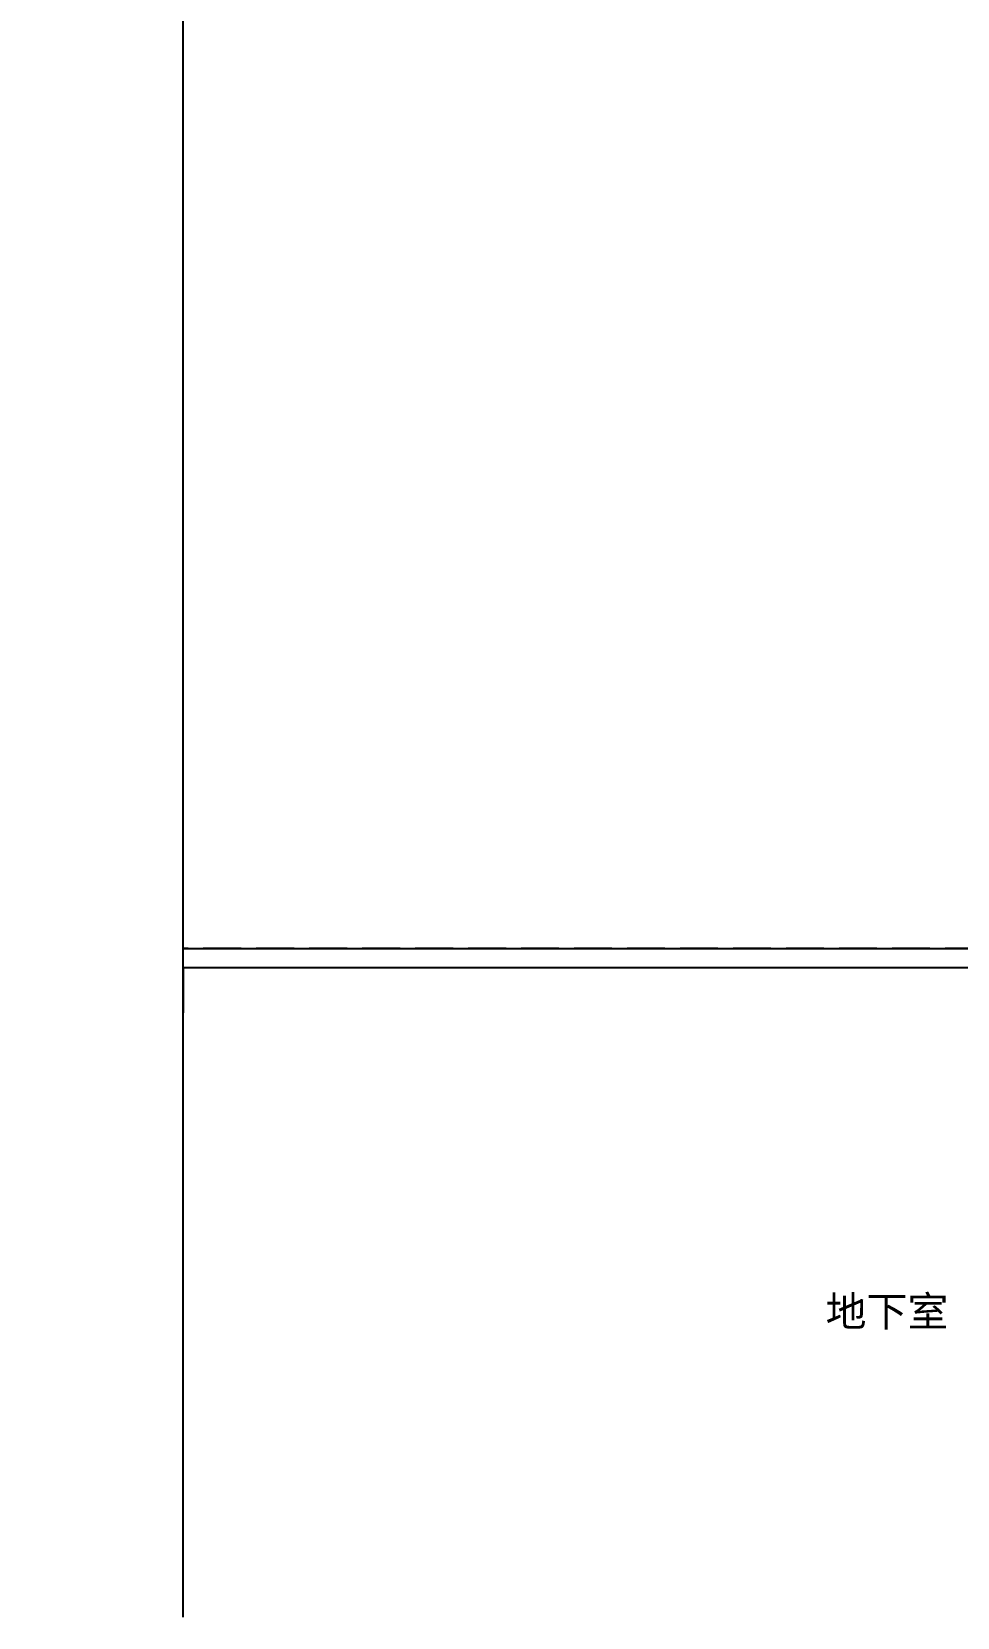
# Model space of a CAD drawing. Extents: x 220580 to 2027826, y -309201 to 71987.
# Drawn here: x 319501 to 321946, y -167047 to -162855 of the extents above; entities that cross this region are included whole.
import ezdxf

# ---------------------------------------------------------------- set-up
doc = ezdxf.new("R2010")
doc.units = 0
doc.linetypes.add('DASH', pattern=[0.35, 0.25, -0.1])
doc.linetypes.add('ZN-DOT', pattern=[0.25, 0, -0.25])
for name, color, linetype in [('!ZN6-层高线-8', 8, 'ZN-DOT'), ('20剖面图$0$A-SFCE', 30, 'Continuous'), ('20剖面图$0$AS-COLN', 6, 'Continuous'), ('20剖面图$0$AXIS_TEXT', 7, 'Continuous'), ('3符号', 173, 'Continuous')]:
    doc.layers.add(name, color=color, linetype=linetype)
doc.styles.add('20剖面图$0$图框', font='')
doc.styles.get('20剖面图$0$图框').set_extended_font_data('SimSun')

# ---------------------------------------------------------------- blocks, each defined once
blk = doc.blocks.new('20250828170426')
at = {"layer": '20剖面图$0$A-SFCE', "color": 8}
for p, q in [((-4002.6, 50), (-400, 50)), ((-4002.6, 0), (-400, 0))]:
    blk.add_line(p, q, dxfattribs=at)
at = {"layer": '20剖面图$0$AS-COLN'}
blk.add_line((-4002.6, 0), (-4002.6, -120), dxfattribs=at)
at = {"layer": '20剖面图$0$AXIS_TEXT', "style": '20剖面图$0$图框'}
blk.add_text('地下室', height=79.3, dxfattribs=at).set_placement((-2305.3, -948.4))

msp = doc.modelspace()

# ---------------------------------------------------------------- linework, layer by layer
at = {"layer": '!ZN6-层高线-8', "linetype": 'DASH', "ltscale": 400}
msp.add_line((329714, -165279.4), (319900.9, -165279.4), dxfattribs=at)

# ---------------------------------------------------------------- next in the draw order: block references
at = {"layer": '20剖面图$0$A-SFCE', "ltscale": 40}
msp.add_blockref('20250828170426', (323903.6, -165329.4), dxfattribs=at)

# ---------------------------------------------------------------- next in the draw order: linework, layer by layer
at = {"layer": '3符号'}
msp.add_lwpolyline([(319900.9, -167047.1), (319900.9, -158873.2), (319500.9, -158773.2), (320300.9, -158573.2), (319900.9, -158473.2), (319900.9, -150299.4)], dxfattribs=at)

doc.saveas('drawing.dxf')
